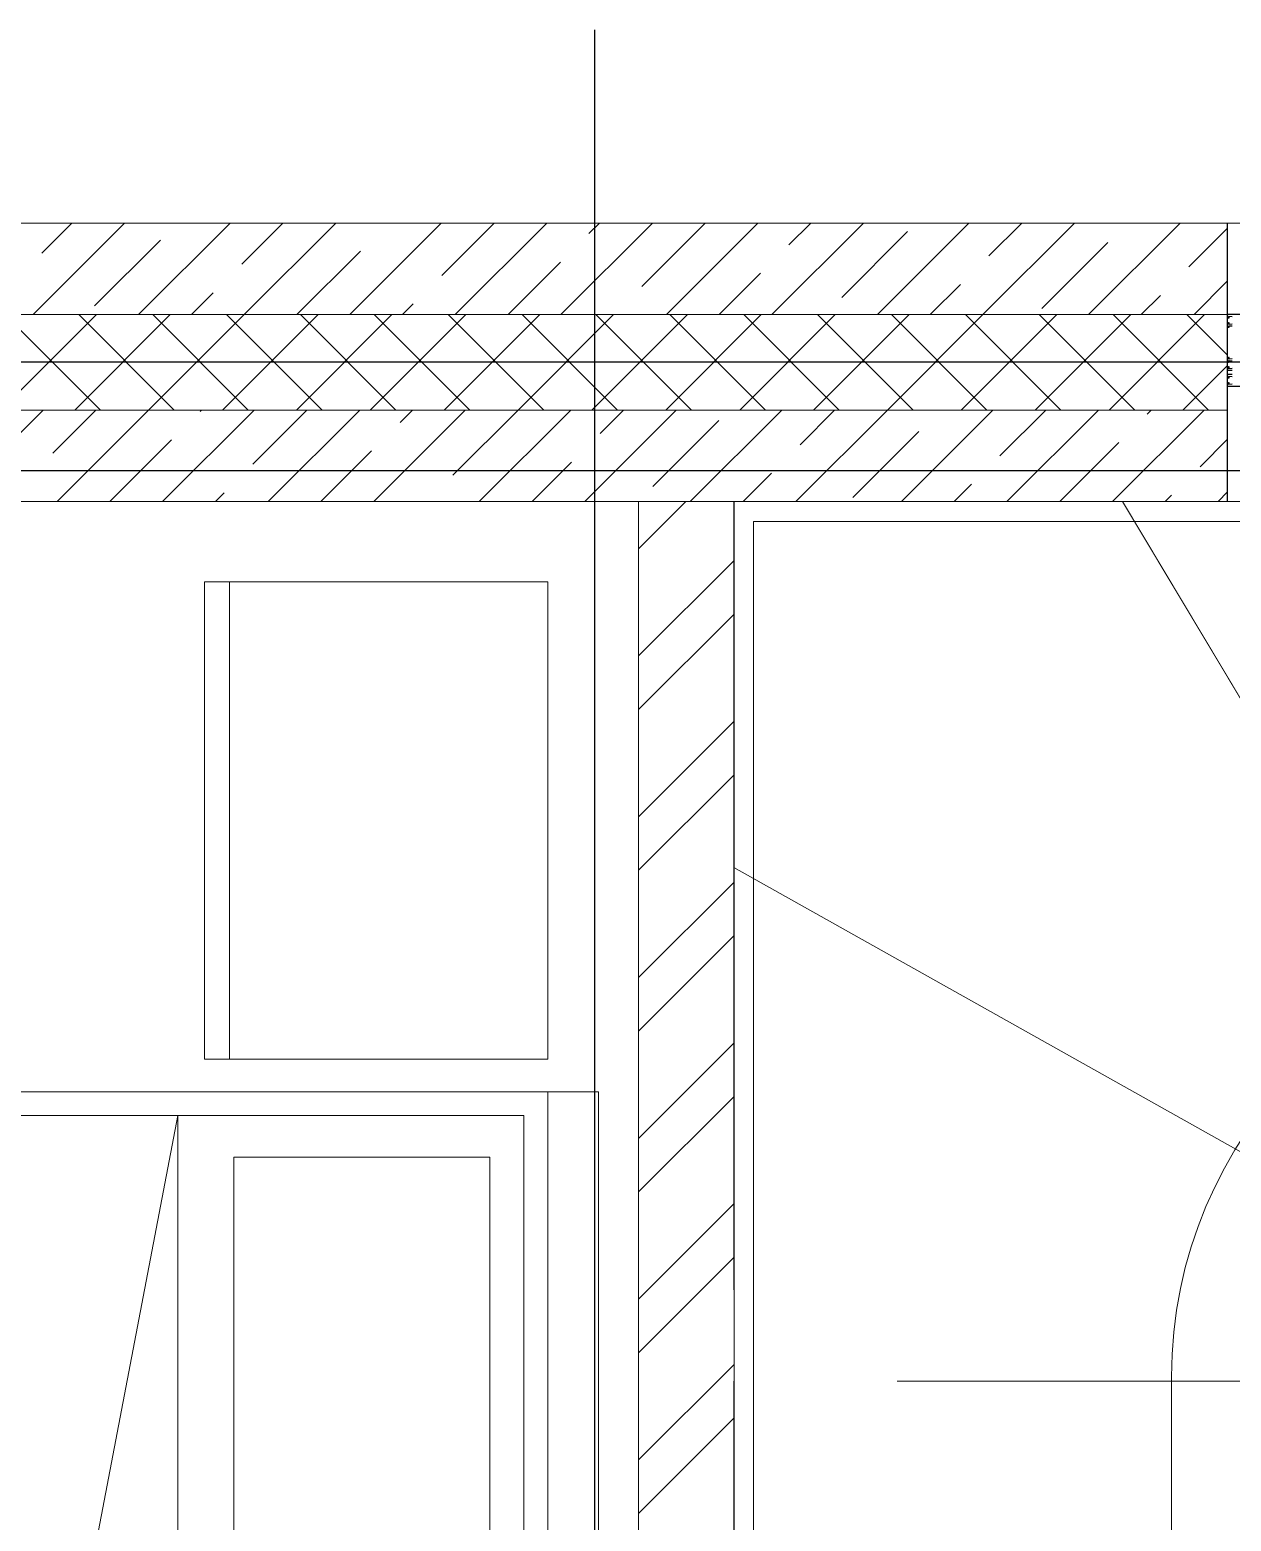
# Model space of a CAD drawing. Header units: millimetres. Extents: x 53645 to 137188, y 78097 to 135533.
# Drawn here: x 116968 to 118477, y 111998 to 113872 of the extents above; entities that cross this region are included whole.
import ezdxf

# ---------------------------------------------------------------- set-up
doc = ezdxf.new("R2010")
doc.units = ezdxf.units.MM
doc.set_wipeout_variables(frame=1)
doc.linetypes.add('CONTI', pattern=[0])
doc.linetypes.add('GOST2.303 5', pattern=[24, 20, -1.5, 1, -1.5])
doc.layers.add('axis_dim', color=40, linetype='CONTI')
doc.layers.add('PVC', color=7, linetype='Continuous')
for name, color, linetype, lineweight in [('doors_windows', 4, 'Continuous', 5), ('furniture', 36, 'Continuous', 0), ('stair1', 7, 'Continuous', 15), ('Wall2', 5, 'Continuous', 5)]:
    doc.layers.add(name, color=color, linetype=linetype, lineweight=lineweight)

# ---------------------------------------------------------------- blocks, each defined once
blk = doc.blocks.new('L1')
at = {"layer": 'stair1', "ltscale": 75}
for p, q in [((23039.5, 51710.4), (23039.5, 51404.1)), ((24139.5, 51710.4), (23245, 51710.4)), ((23064.5, 49565.7), (23064.5, 51696.5))]:
    blk.add_line(p, q, dxfattribs=at)
at = {"ltscale": 75}
blk.add_wipeout([(24180.1, 51715.7), (23039.5, 52355.8), (23039.5, 51824.9), (23039.5, 51710.4), (24139.5, 51710.4), (24139.5, 51715.7)], dxfattribs=at).dxf.layer = 'stair1'
at = {"layer": 'stair1', "ltscale": 75}
for p, q in [((24180.1, 51715.7), (23039.5, 52355.8)), ((23039.5, 52355.8), (23039.5, 51824.9)), ((23245, 51710.4), (24139.5, 51710.4))]:
    blk.add_line(p, q, dxfattribs=at)
at = {"ltscale": 75}
blk.add_wipeout([(23039.5, 52355.8), (24180.1, 51715.7), (24186.3, 51715.7), (23527.9, 52815.7), (23039.5, 52815.7)], dxfattribs=at).dxf.layer = 'stair1'
at = {"layer": 'stair1', "ltscale": 75}
for p, q in [((23527.9, 52815.7), (23039.5, 52815.7)), ((23039.5, 52815.7), (23039.5, 52355.8)), ((23039.5, 52815.7), (23039.5, 51824.9)), ((24186.3, 51715.7), (23527.9, 52815.7)), ((23064.5, 51696.5), (23064.5, 52790.7)), ((23039.5, 52355.8), (24180.1, 51715.7)), ((23039.5, 51710.4), (23039.5, 49565.7))]:
    blk.add_line(p, q, dxfattribs=at)
at = {"ltscale": 75}
blk.add_wipeout([(23527.9, 52815.7), (24186.3, 51715.7), (24189.5, 51715.7), (24189.5, 52815.7)], dxfattribs=at).dxf.layer = 'stair1'
at = {"layer": 'stair1', "ltscale": 75}
for p, q in [((25339.5, 52815.7), (23039.5, 52815.7)), ((23527.9, 52815.7), (24186.3, 51715.7)), ((24189.5, 52815.7), (23527.9, 52815.7)), ((23064.5, 52790.7), (25314.5, 52790.7)), ((23589.5, 51404.1), (23589.5, 51715.7))]:
    blk.add_line(p, q, dxfattribs=at)
blk.add_arc((24139.5, 51715.7), 550, 90, 180, dxfattribs=at)
blk = doc.blocks.new('2')
at = {"color": 0, "ltscale": 20}
for p, q in [((0, 900), (0, -900)), ((63.5, 900), (63.5, -900)), ((93.5, 870), (93.5, -870)), ((528.4, -870), (528.4, 870)), ((528.4, -870), (836.6, 745.2)), ((136.4, -63.4), (136.4, -817.8)), ((458, -817.8), (458, -63.4)), ((136.4, -817.8), (458, -817.8)), ((93.5, -870), (1933.5, -870)), ((0, -900), (63.5, -900)), ((63.5, -900), (2063.5, -900)), ((63.5, -940.8), (463.5, -940.8)), ((63.5, -940.8), (63.5, -1540.8)), ((463.5, -940.8), (463.5, -1540.8)), ((63.5, -1540.8), (463.5, -1540.8))]:
    blk.add_line(p, q, dxfattribs=at)
blk.add_lwpolyline([(463.5, -940.8), (494.9, -940.8), (494.9, -1540.8), (463.5, -1540.8)], close=True, dxfattribs=at)
blk = doc.blocks.new('*U39')
at = {"layer": 'PVC'}
for points in [[(72.2, 0), (0.5, 0, 0.414214), (0, -0.5), (0, -2.4), (0, -2.7), (1.5, -4.2), (2, -4.2, 0.414214), (2.5, -3.7), (2.5, -3.3, 0.198912), (2.4, -3.2), (1.8, -2.5, -0.700208), (2, -2), (6.2, -2.4, -0.388879)], [(6.2, -12), (2.3, -12.3, -0.700208), (2.1, -11.8), (2.4, -11.4, 0.198912), (2.5, -11.3), (2.5, -10.9, 0.414214), (2, -10.4), (1.5, -10.4), (0, -11.9), (0, -14.4), (1.5, -15.9), (2, -15.9, 0.414214), (2.5, -15.4), (2.5, -15, 0.198912), (2.4, -14.9), (2.1, -14.5, -0.700208), (2.3, -14), (6.2, -14.3, -0.388879)], [(6.2, -55.7), (2.3, -56, -0.700208), (2.1, -55.5), (2.4, -55.1, 0.198912), (2.5, -55), (2.5, -54.6, 0.414214), (2, -54.1), (1.5, -54.1), (0, -55.6), (0, -58.1), (1.5, -59.6), (2, -59.6, 0.414214), (2.5, -59.1), (2.5, -58.7, 0.198912), (2.4, -58.6), (2.1, -58.2, -0.700208), (2.3, -57.7), (6.2, -58, -0.388879)], [(6.2, -67.6), (2, -68, -0.700208), (1.8, -67.5), (2.4, -66.8, 0.198912), (2.5, -66.7), (2.5, -66.3, 0.414214), (2, -65.8), (1.5, -65.8), (0, -67.3), (0, -67.6), (0, -69.5, 0.414214), (0.5, -70), (6.2, -70, -0.414214)], [(6.2, -75.4), (0.5, -75.4, 0.414214), (0, -75.9), (0, -78.1), (1.5, -79.6), (2, -79.6, 0.414214), (2.5, -79.1), (2.5, -78.7, 0.198912), (2.4, -78.6), (1.8, -77.9, -0.700208), (2, -77.4), (6.2, -77.8, -0.388879)], [(6.2, -87.6), (2, -88, -0.700208), (1.8, -87.5), (2.4, -86.8, 0.198912), (2.5, -86.7), (2.5, -86.3, 0.414214), (2, -85.8), (1.5, -85.8), (0, -87.3), (0, -87.6), (0, -89.5, 0.414214), (0.5, -90), (45.2, -90)]]:
    blk.add_lwpolyline(points, format="xyb", dxfattribs=at)

msp = doc.modelspace()

# ---------------------------------------------------------------- linework, layer by layer
at = {"layer": 'axis_dim', "linetype": 'Continuous', "lineweight": 25}
msp.add_line((113077.7, 113317.8), (126877.7, 113317.8), dxfattribs=at)
at = {"layer": 'axis_dim', "linetype": 'GOST2.303 5', "lineweight": 25, "ltscale": 100}
for points in [[(117677.3, 113871.7), (117677.3, 102826.2)], [(117677.7, 113453.9), (113177.7, 113453.9)], [(123427.7, 113453.9), (117677.7, 113453.9)]]:
    msp.add_lwpolyline(points, dxfattribs=at)
at = {"layer": 'Wall2', "ltscale": 100}
for points in [[(118472.8, 113628.9), (113102.7, 113628.9)], [(116972.2, 113513.9), (117087.2, 113628.9)], [(116983, 113591.1), (117020.9, 113628.9)], [(117104.8, 113513.9), (117219.8, 113628.9)], [(117234.2, 113577.1), (117286, 113628.9)], [(117237.3, 113513.9), (117352.3, 113628.9)], [(117369.9, 113513.9), (117484.9, 113628.9)], [(117485.5, 113563.2), (117551.2, 113628.9)], [(117502.5, 113513.9), (117617.5, 113628.9)], [(117635.1, 113513.9), (117750.1, 113628.9)], [(117670.4, 113615.6), (117683.8, 113628.9)], [(117736.7, 113549.3), (117816.4, 113628.9)], [(117767.7, 113513.9), (117882.7, 113628.9)], [(117900.2, 113513.9), (118015.2, 113628.9)], [(117921.7, 113601.7), (117949, 113628.9)], [(117988, 113535.4), (118070.8, 113618.2)], [(118032.8, 113513.9), (118147.8, 113628.9)], [(118165.4, 113513.9), (118280.4, 113628.9)], [(118172.9, 113587.7), (118214.1, 113628.9)], [(118298, 113513.9), (118413, 113628.9)], [(118424.2, 113573.8), (118472.8, 113622.5)], [(118472.8, 113513.9), (118472.8, 113628.9)], [(117049.3, 113524.8), (117132.2, 113607.6)], [(117303.6, 113513.9), (117383.4, 113593.7)], [(118239.2, 113521.4), (118322.1, 113604.3)], [(117568.8, 113513.9), (117634.6, 113579.8)], [(117834, 113513.9), (117885.9, 113565.9)], [(118430.6, 113513.9), (118472.8, 113556.2)], [(117171, 113513.9), (117198.4, 113541.3)], [(118099.1, 113513.9), (118137.1, 113551.9)], [(118364.3, 113513.9), (118388.4, 113538)], [(117436.2, 113513.9), (117449.7, 113527.4)], [(113217.7, 113513.9), (118472.8, 113513.9)], [(113217.7, 113513.9), (118472.8, 113513.9)], [(116931.7, 113393.9), (117051.7, 113513.9)], [(117056.8, 113393.9), (116936.8, 113513.9)], [(117024.5, 113393.9), (117144.5, 113513.9)], [(117149.6, 113393.9), (117029.6, 113513.9)], [(117117.3, 113393.9), (117237.3, 113513.9)], [(117242.4, 113393.9), (117122.4, 113513.9)], [(117210.1, 113393.9), (117330.1, 113513.9)], [(117335.2, 113393.9), (117215.2, 113513.9)], [(117303, 113393.9), (117423, 113513.9)], [(117428, 113393.9), (117308, 113513.9)], [(117395.8, 113393.9), (117515.8, 113513.9)], [(117520.8, 113393.9), (117400.8, 113513.9)], [(117488.6, 113393.9), (117608.6, 113513.9)], [(117613.7, 113393.9), (117493.7, 113513.9)], [(117581.4, 113393.9), (117701.4, 113513.9)], [(117706.5, 113393.9), (117586.5, 113513.9)], [(117674.2, 113393.9), (117794.2, 113513.9)], [(117799.3, 113393.9), (117679.3, 113513.9)], [(117767, 113393.9), (117887, 113513.9)], [(117892.1, 113393.9), (117772.1, 113513.9)], [(117859.8, 113393.9), (117979.8, 113513.9)], [(117984.9, 113393.9), (117864.9, 113513.9)], [(117952.6, 113393.9), (118072.6, 113513.9)], [(118077.7, 113393.9), (117957.7, 113513.9)], [(118045.4, 113393.9), (118165.4, 113513.9)], [(118170.5, 113393.9), (118050.5, 113513.9)], [(118138.2, 113393.9), (118258.2, 113513.9)], [(118263.3, 113393.9), (118143.3, 113513.9)], [(118231, 113393.9), (118351, 113513.9)], [(118356.1, 113393.9), (118236.1, 113513.9)], [(118323.8, 113393.9), (118443.8, 113513.9)], [(118448.9, 113393.9), (118328.9, 113513.9)], [(118472.8, 113462.9), (118421.7, 113513.9)], [(118472.8, 113513.9), (118472.8, 113393.9)], [(118416.6, 113393.9), (118472.8, 113450.1)], [(118472.8, 113393.9), (113337.7, 113393.9)], [(118472.8, 113393.9), (113337.7, 113393.9)], [(116869.8, 113278.9), (116984.8, 113393.9)], [(116996.9, 113339.8), (117051, 113393.9)], [(117002.3, 113278.9), (117117.3, 113393.9)], [(117134.9, 113278.9), (117249.9, 113393.9)], [(117181.9, 113392.2), (117183.6, 113393.9)], [(117248.2, 113325.9), (117316.2, 113393.9)], [(117267.5, 113278.9), (117382.5, 113393.9)], [(117400.1, 113278.9), (117515.1, 113393.9)], [(117433.1, 113378.3), (117448.8, 113393.9)], [(117499.4, 113312), (117581.4, 113393.9)], [(117532.7, 113278.9), (117647.7, 113393.9)], [(117665.2, 113278.9), (117780.2, 113393.9)], [(117684.4, 113364.3), (117714, 113393.9)], [(117935.6, 113350.4), (117979.1, 113393.9)], [(118186.8, 113336.5), (118244.3, 113393.9)], [(118371.8, 113388.9), (118376.9, 113393.9)], [(117750.6, 113298), (117833.5, 113380.9)], [(117068.6, 113278.9), (117146.1, 113356.4)], [(118438.1, 113322.6), (118472.8, 113357.3)], [(117333.8, 113278.9), (117397.3, 113342.5)], [(117599, 113278.9), (117648.6, 113328.5)], [(117201.2, 113278.9), (117212.4, 113290.1)], [(117732.7, 113219.6), (117792, 113278.9)], [(117732.7, 110028.9), (117732.7, 113278.9)], [(117732.7, 113278.9), (117792.6, 113278.9)]]:
    msp.add_lwpolyline(points, dxfattribs=at)

# ---------------------------------------------------------------- block references
at = {"ltscale": 100}
msp.add_blockref('*U39', (118472.4, 113513.9), dxfattribs=at)
at = {"layer": 'furniture', "rotation": 180}
msp.add_blockref('2', (117682.3, 111637.3), dxfattribs=at)
at = {"layer": 'stair1'}
msp.add_blockref('L1', (94812.8, 60463.3), dxfattribs=at)

# ---------------------------------------------------------------- next in the draw order: linework, layer by layer
at = {"layer": 'doors_windows', "lineweight": 20, "ltscale": 50}
msp.add_lwpolyline([(118472.4, 113628.9), (119672.2, 113628.9), (119672.2, 113278.9), (118472.4, 113278.9)], close=True, dxfattribs=at)
at = {"layer": 'Wall2', "ltscale": 100}
for points in [[(117797.8, 113278.9), (117912.8, 113393.9)], [(117930.4, 113278.9), (118045.4, 113393.9)], [(118063, 113278.9), (118178, 113393.9)], [(118195.6, 113278.9), (118310.6, 113393.9)], [(118328.2, 113278.9), (118443.2, 113393.9)], [(118472.8, 113278.9), (118472.8, 113393.9)], [(118001.9, 113284.1), (118084.8, 113367)], [(118261.9, 113278.9), (118336, 113353.1)], [(117864.1, 113278.9), (117899.8, 113314.6)], [(118129.3, 113278.9), (118151, 113300.7)], [(113452.7, 113278.9), (118472.8, 113278.9)], [(117792.6, 113278.9), (117852.7, 113278.9)], [(117852.7, 113278.9), (117852.7, 110028.9)], [(118394.5, 113278.9), (118402.3, 113286.8)], [(118460.7, 113278.9), (118472.8, 113291)], [(117732.7, 113084.9), (117852.7, 113204.9)], [(117732.7, 113017.6), (117852.7, 113137.6)], [(117732.7, 112882.9), (117852.7, 113002.9)], [(117732.7, 112815.5), (117852.7, 112935.5)], [(117732.7, 112680.8), (117852.7, 112800.8)], [(117732.7, 112613.5), (117852.7, 112733.5)], [(117732.7, 112478.7), (117852.7, 112598.7)], [(117732.7, 112411.4), (117852.7, 112531.4)], [(117732.7, 112276.7), (117852.7, 112396.7)], [(117732.7, 112209.3), (117852.7, 112329.3)], [(117732.7, 112074.6), (117852.7, 112194.6)], [(117732.7, 112007.3), (117852.7, 112127.3)]]:
    msp.add_lwpolyline(points, dxfattribs=at)

doc.saveas('drawing.dxf')
